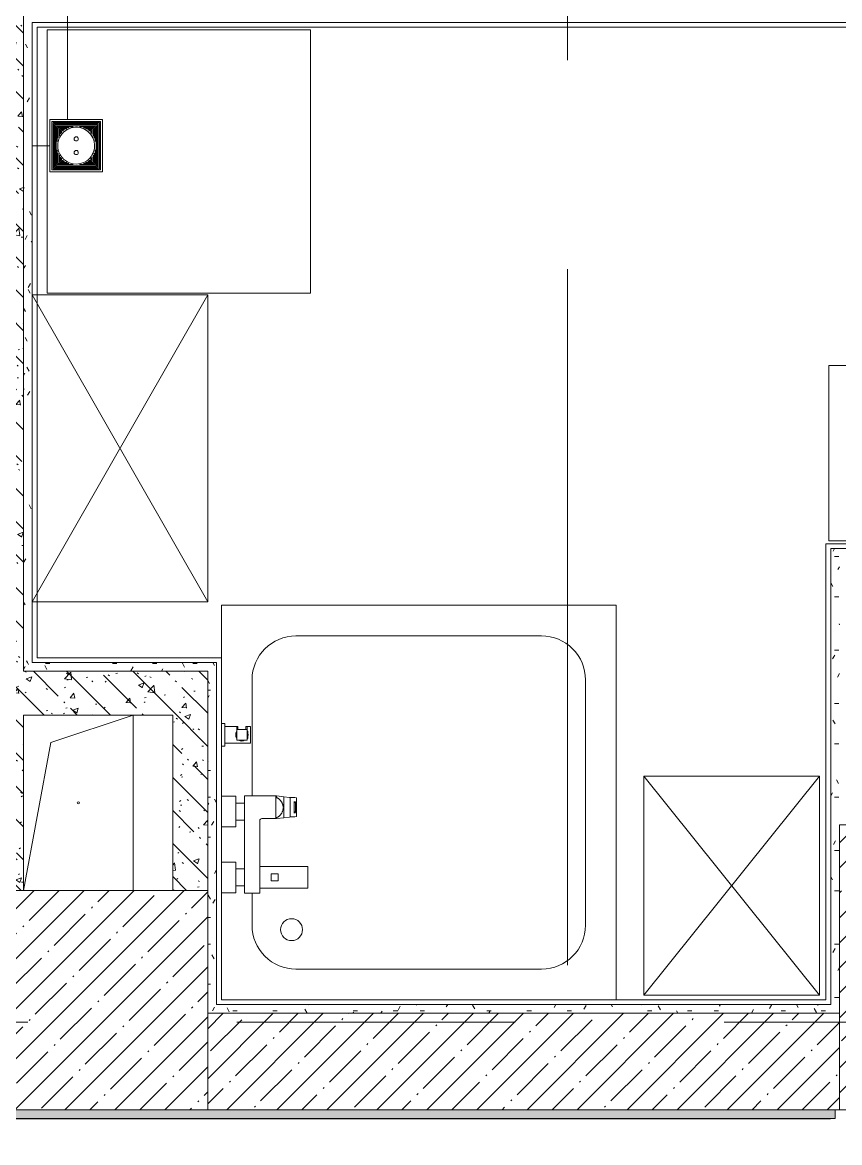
# Model space of a CAD drawing. Header units: millimetres. Extents: x 35881 to 234190, y -8553 to 29063.
# Drawn here: x 73617 to 75480, y 10825 to 13380 of the extents above; entities that cross this region are included whole.
import ezdxf

# ---------------------------------------------------------------- set-up
doc = ezdxf.new("R2010")
doc.units = ezdxf.units.MM
doc.linetypes.add('Осевая', pattern=[3175, 635, -476.25, 1587.5, -476.25])
for name, color, linetype, lineweight in [('A-DETL-GENF', 7, 'Continuous', 9), ('A-GENM', 7, 'Continuous', 9), ('A-WALL', 7, 'Continuous', 9), ('E-ELEC-FIXT-IDEN', 7, 'Continuous', 9), ('I-WALL', 7, 'Continuous', 9), ('P-SANR-FIXT', 7, 'Continuous', 9), ('S-COLS', 7, 'Continuous', 9), ('Оси-2', 7, 'Осевая', 9), ('Электрические приборы', 7, 'Continuous', 9)]:
    doc.layers.add(name, color=color, linetype=linetype, lineweight=lineweight)
for name, color, linetype, lineweight, true_color in [('A-WALL-1', 7, 'Continuous', 9, 0x3c3c3c), ('A-WALL-FNSH-1', 7, 'Continuous', 9, 0x3c3c3c), ('I-FURN-1', 7, 'Continuous', 9, 0xf0f0f0), ('Оси розеток', 7, 'Continuous', 9, 0xff1e23)]:
    doc.layers.add(name, color=color, linetype=linetype, lineweight=lineweight, true_color=true_color)
pattern_1 = [(135, (0, 0), (-75.43415, -75.43415), [106.68, -17.78, 3.556, -17.78]), (135, (0, 75.39), (-75.43415, -75.43415), []), (50, (0, 0), (127.52922, -11.15758), [13.335, -146.685]), (355, (0, 0), (-24.66966, 133.74002), [10.668, -117.348]), (100.451, (10.63, -0.93), (102.85973, 122.58178), [11.333, -124.663]), (46.184, (0, 35.56), (189.75516, -29.43036), [20.002, -220.027]), (96.636, (15.81, 33.1), (166.1822, 173.1996), [17, -186.995]), (351.184, (0, 35.56), (166.18393, 173.19757), [16.002, -176.022]), (21, (17.78, 26.67), (106.13027, -71.58603), [13.335, -146.685]), (326, (17.78, 26.67), (43.26188, 128.93175), [10.668, -117.348]), (71.451, (26.62, 20.7), (149.39198, 57.34505), [11.333, -124.663]), (37.5, (0, 0), (2.162228, 59.188357), [3.353, -112.573, 3.353, -115.773, -117.792]), (37.5, (0, 0), (2.162228, 59.188357), [-235.052, 3.353, -114.44]), (7.5, (0, 0), (46.773857, 70.12615), [3.353, -64.567, 3.353, -109.906, -44.894]), (7.5, (0, 0), (46.773857, 70.12615), [-181.178, 3.353, -41.542]), (327.5, (-39.65, 0), (94.91367, -4.010093), [3.353, -41.097, 3.353, -135.331, -184.023]), (327.5, (-39.65, 0), (94.91367, -4.010093), [-183.134, 3.353, -180.67]), (317.5, (-57.43, 0), (103.69057, 17.79882), [3.353, -54.432, 3.353, -88.748, -130.683]), (317.5, (-57.43, 0), (103.69057, 17.79882), [-149.885, 3.353, -127.33])]
pattern_2 = [(0, (0, 0), (121.92, 30.48), [10.058, -81.382, 10.058, -81.382, -487.68]), (0, (0, 0), (121.92, 30.48), [-182.88, 10.058, -172.822, 10.058, -81.382, -213.36]), (0, (0, 0), (121.92, 30.48), [-457.2, 10.058, -50.902, 10.058, -142.342]), (120, (45.72, 15.24), (-87.356454, 90.345817), [10.058, -81.382, 10.058, -81.382, -487.68]), (120, (45.72, 15.24), (-87.356454, 90.345817), [-182.88, 10.058, -172.822, 10.058, -81.382, -213.36]), (120, (45.72, 15.24), (-87.356454, 90.345817), [-457.2, 10.058, -50.902, 10.058, -142.342]), (240, (60.96, 76.2), (-34.563546, -120.825817), [10.058, -81.382, 10.058, -81.382, -487.68]), (240, (60.96, 76.2), (-34.563546, -120.825817), [-182.88, 10.058, -172.822, 10.058, -81.382, -213.36]), (240, (60.96, 76.2), (-34.563546, -120.825817), [-457.2, 10.058, -50.902, 10.058, -142.342])]

# ---------------------------------------------------------------- blocks, each defined once
blk = doc.blocks.new('SND_Aquanet_Душевой поддон_HX108_Квадратный_С опорами_Сантехкомплект__$ - 900х900-V25-План размещения напольных электротехнических лючков и розеток 1 этажа в осях 12-23')
at = {"layer": 'P-SANR-FIXT'}
for p, q in [((450, 450), (330.3, 450)), ((450, -450), (450, 450)), ((-280, 380), (-206.7, 380)), ((15.3, 380), (280, 380)), ((-380, -280), (-380, 280)), ((380, 280), (380, -280)), ((280, -380), (-280, -380)), ((-449.7, -450), (450, -450))]:
    blk.add_line(p, q, dxfattribs=at)
for centre, radius, start, end in [((-280, 280), 100, 90, 180), ((280, 280), 100, 0, 90), ((-290, 290), 25, 90, 270), ((-290, 290), 25, 270, 90), ((-280, -280), 100, 180, 270), ((280, -280), 100, 270, 0)]:
    blk.add_arc(centre, radius, start, end, dxfattribs=at)
blk = doc.blocks.new('BSC_Колонна _Прямоугольная - 650х500-23287315-План размещения напольных электротехнических лючков и розеток 1 этажа в осях 12-23')
at = {"layer": 'S-COLS'}
h = blk.add_hatch(dxfattribs=at)
h.set_pattern_fill('FP_36', color=256, style=0, pattern_type=2)
h.set_pattern_definition([(135, (11225, -75730), (-57.02463, -57.02463), []), (135, (11225, -75672.975), (-57.02463, -57.02463), [100.806, -20.161, 3.353, -16.808])])
h.paths.add_polyline_path([(325, -7.5), (325, 250), (-325, 250), (-325, -250), (325, -250)])
for p, q in [((325, 250), (-325, 250)), ((-325, 250), (-325, -250)), ((325, -250), (325, 250)), ((-325, -250), (325, -250))]:
    blk.add_line(p, q, dxfattribs=at)
blk = doc.blocks.new('BSC_Колонна _Прямоугольная - 500х500-V26-План размещения напольных электротехнических лючков и розеток 1 этажа в осях 12-23')
at = {"layer": 'S-COLS'}
h = blk.add_hatch(dxfattribs=at)
h.set_pattern_fill('FP_37', color=256, style=0, pattern_type=2)
h.set_pattern_definition([(45, (-73790, -11150), (-57.02463, 57.02463), []), (45, (-73732.975, -11150), (-57.02463, 57.02463), [100.806, -20.161, 3.353, -16.808])])
h.paths.add_polyline_path([(-250, -250), (250, -250), (250, 250), (-250, 250), (-250, 30.8)])
for p, q in [((250, 250), (-250, 250)), ((-250, 250), (-250, -250)), ((250, -250), (250, 250)), ((-250, -250), (250, -250))]:
    blk.add_line(p, q, dxfattribs=at)
blk = doc.blocks.new('GM_Отверстие прямоугольное _в плите_ - Отверстие-23875750-План размещения напольных электротехнических лючков и розеток 1 этажа в осях 12-23')
at = {"layer": 'A-GENM'}
for p, q in [((-62.5, 137.5), (125, 200)), ((125, 200), (125, -200)), ((125, -200), (125, 200)), ((-125, -200), (-62.5, 137.5))]:
    blk.add_line(p, q, dxfattribs=at)
for start, end in [(360, 180), (180, 360)]:
    blk.add_arc((0, 0), 2.5, start, end, dxfattribs=at)
blk = doc.blocks.new('Блок Розеток и Выключателей - Блок Розеток и Выключателей_SK1-27368978-План размещения напольных электротехнических лючков и розеток 1 этажа в осях 12-23')
at = {"layer": 'A-DETL-GENF'}
for p, q in [((-60, -40), (60, -40)), ((-60, -160), (-60, -40)), ((-55.2, -44.8), (-55.2, -155.2)), ((55.2, -44.8), (-55.2, -44.8)), ((-52.8, -47.2), (-52.8, -152.8)), ((52.8, -47.2), (-52.8, -47.2)), ((50.4, -49.6), (-50.4, -49.6)), ((-50.4, -49.6), (-50.4, -150.4)), ((50.4, -49.6), (50.4, -150.4)), ((52.8, -47.2), (52.8, -152.8)), ((55.2, -44.8), (55.2, -155.2)), ((60, -40), (60, -160)), ((48, -52), (-48, -52)), ((-48, -52), (-48, -148)), ((45.6, -54.4), (-45.6, -54.4)), ((-45.6, -54.4), (-45.6, -145.6)), ((-9.6, -56.8), (-43.2, -56.8)), ((-43.2, -56.8), (-43.2, -92.8)), ((-16.8, -59.2), (-40.8, -59.2)), ((-40.8, -59.2), (-40.8, -83.2)), ((-21.6, -61.6), (-38.4, -61.6)), ((-38.4, -61.6), (-38.4, -78.4)), ((-26.4, -64), (-36, -64)), ((-36, -64), (-36, -73.6)), ((-28.8, -66.4), (-33.6, -66.4)), ((-33.6, -66.4), (-33.6, -71.2)), ((9.6, -56.8), (43.2, -56.8)), ((16.8, -59.2), (40.8, -59.2)), ((21.6, -61.6), (38.4, -61.6)), ((26.4, -64), (36, -64)), ((28.8, -66.4), (33.6, -66.4)), ((33.6, -66.4), (33.6, -71.2)), ((36, -64), (36, -73.6)), ((38.4, -61.6), (38.4, -78.4)), ((40.8, -59.2), (40.8, -83.2)), ((43.2, -56.8), (43.2, -92.8)), ((45.6, -54.4), (45.6, -145.6)), ((48, -52), (48, -148)), ((-43.2, -143.2), (-43.2, -107.2)), ((-40.8, -140.8), (-40.8, -116.8)), ((-38.4, -138.4), (-38.4, -121.6)), ((-36, -136), (-36, -126.4)), ((36, -136), (36, -126.4)), ((38.4, -138.4), (38.4, -121.6)), ((40.8, -140.8), (40.8, -116.8)), ((43.2, -143.2), (43.2, -107.2)), ((52.8, -152.8), (-52.8, -152.8)), ((50.4, -150.4), (-50.4, -150.4)), ((48, -148), (-48, -148)), ((45.6, -145.6), (-45.6, -145.6)), ((-9.6, -143.2), (-43.2, -143.2)), ((-16.8, -140.8), (-40.8, -140.8)), ((-21.6, -138.4), (-38.4, -138.4)), ((-26.4, -136), (-36, -136)), ((-33.6, -133.6), (-33.6, -128.8)), ((-28.8, -133.6), (-33.6, -133.6)), ((9.6, -143.2), (43.2, -143.2)), ((16.8, -140.8), (40.8, -140.8)), ((21.6, -138.4), (38.4, -138.4)), ((26.4, -136), (36, -136)), ((28.8, -133.6), (33.6, -133.6)), ((33.6, -133.6), (33.6, -128.8)), ((60, -160), (-60, -160)), ((55.2, -155.2), (-55.2, -155.2))]:
    blk.add_line(p, q, dxfattribs=at)
blk.add_circle((15.6, -100), 4.8, dxfattribs=at)
for centre, radius, start, end in [((0, -100), 42, 144, 180), ((0, -100), 42, 36, 144), ((0, -100), 42, 288, 36), ((0, -100), 42, 180, 288), ((-15.6, -100), 4.8, 90, 180), ((-15.6, -100), 4.8, 180, 90)]:
    blk.add_arc(centre, radius, start, end, dxfattribs=at)
at = {"layer": 'Оси розеток'}
for p, q in [((0, 0), (0, -34.1)), ((0, -34.1), (0, -40))]:
    blk.add_line(p, q, dxfattribs=at)
blk = doc.blocks.new('Шкаф параметрический - 1_165-V190-План размещения напольных электротехнических лючков и розеток 1 этажа в осях 12-23')
at = {"layer": 'I-FURN-1'}
for p, q in [((0, 0), (500, 400)), ((0, 400), (500, 0)), ((500, 400), (0, 400)), ((0, 400), (0, 0)), ((0, 0), (0, 400)), ((0, 400), (500, 400)), ((500, 0), (500, 400)), ((500, 400), (500, 0)), ((0, 0), (500, 0)), ((500, 0), (0, 0))]:
    blk.add_line(p, q, dxfattribs=at)
blk = doc.blocks.new('Шкаф параметрический - 1_185а-25647047-План размещения напольных электротехнических лючков и розеток 1 этажа в осях 12-23')
at = {"layer": 'I-FURN-1'}
for p, q in [((0, 0), (700, 400)), ((0, 400), (700, 0)), ((700, 400), (0, 400)), ((0, 400), (0, 0)), ((0, 11), (0, 400)), ((0, 400), (700, 400)), ((700, 0), (700, 400)), ((700, 400), (700, 11)), ((0, 0), (700, 0))]:
    blk.add_line(p, q, dxfattribs=at)
blk = doc.blocks.new('Холодильник встроенный 1180 мм - 6_14-25647170-План размещения напольных электротехнических лючков и розеток 1 этажа в осях 12-23')
at = {"layer": 'I-FURN-1'}
for p, q in [((305.1, 329.9), (-294.9, 329.9)), ((-294.9, 329.9), (-294.9, -270.1)), ((-294.9, -270.1), (-294.9, 329.9)), ((-294.9, 329.9), (305.1, 329.9)), ((305.1, -270.1), (305.1, 329.9)), ((305.1, 329.9), (305.1, -270.1)), ((-294.9, -270.1), (305.1, -270.1)), ((305.1, -270.1), (-294.9, -270.1))]:
    blk.add_line(p, q, dxfattribs=at)
blk = doc.blocks.new('Стол базовый прямоугольный - 1_77-25647262-План размещения напольных электротехнических лючков и розеток 1 этажа в осях 12-23')
at = {"layer": 'I-FURN-1'}
for p, q in [((-300, 200), (300, 200)), ((-300, -200), (-300, 200)), ((300, 200), (300, -200)), ((300, -200), (-300, -200))]:
    blk.add_line(p, q, dxfattribs=at)
blk = doc.blocks.new('Смеситель для ванны с душевым гарнитуром - Смеситель для ванны с душевым гарнитуром-30756537-План размещения напольных электротехнических лючков и розеток 1 этажа в осях 12-23')
at = {"layer": 'P-SANR-FIXT'}
for p, q in [((74079, 11781), (74071, 11781)), ((74079, 11779.4), (74079, 11781)), ((74079, 11781), (74079, 11779.4)), ((74079, 11779.4), (74079, 11730.6)), ((74106.3, 11774.2), (74079, 11774.2)), ((74129.8, 11767), (74105.8, 11767)), ((74105.8, 11767), (74105.8, 11743)), ((74108.3, 11774.2), (74106.3, 11774.2)), ((74106.3, 11774.2), (74106.3, 11767)), ((74106.3, 11767), (74106.3, 11774.2)), ((74108.8, 11767), (74108.8, 11773.7)), ((74126.8, 11773.7), (74126.8, 11767)), ((74129.5, 11774.2), (74127.3, 11774.2)), ((74129.5, 11767), (74129.5, 11774.2)), ((74137, 11774.2), (74129.5, 11774.2)), ((74129.5, 11774.2), (74129.5, 11767)), ((74129.8, 11743), (74129.8, 11767)), ((74131.3, 11763.4), (74129.8, 11763.4)), ((74131.3, 11763.4), (74129.8, 11763.4)), ((74131.3, 11763.4), (74129.8, 11763.4)), ((74131.3, 11763.4), (74129.8, 11763.4)), ((74131.3, 11763.4), (74129.8, 11763.4)), ((74131.3, 11763.4), (74129.8, 11763.4)), ((74131.3, 11763.4), (74129.8, 11763.4)), ((74131.3, 11763.4), (74129.8, 11763.4)), ((74129.8, 11760.2), (74131.3, 11760.2)), ((74129.8, 11760.2), (74131.3, 11760.2)), ((74129.8, 11760.2), (74131.3, 11760.2)), ((74129.8, 11760.2), (74131.3, 11760.2)), ((74129.8, 11760.2), (74131.3, 11760.2)), ((74129.8, 11760.2), (74131.3, 11760.2)), ((74129.8, 11760.2), (74131.3, 11760.2)), ((74129.8, 11760.2), (74131.3, 11760.2)), ((74131.3, 11758.9), (74129.8, 11758.9)), ((74131.3, 11758.9), (74129.8, 11758.9)), ((74131.3, 11758.9), (74129.8, 11758.9)), ((74131.3, 11758.9), (74129.8, 11758.9)), ((74131.3, 11758.9), (74129.8, 11758.9)), ((74131.3, 11758.9), (74129.8, 11758.9)), ((74131.3, 11758.9), (74129.8, 11758.9)), ((74131.3, 11758.9), (74129.8, 11758.9)), ((74129.8, 11755.6), (74131.3, 11755.6)), ((74129.8, 11755.6), (74131.3, 11755.6)), ((74129.8, 11755.6), (74131.3, 11755.6)), ((74129.8, 11755.6), (74131.3, 11755.6)), ((74129.8, 11755.6), (74131.3, 11755.6)), ((74129.8, 11755.6), (74131.3, 11755.6)), ((74129.8, 11755.6), (74131.3, 11755.6)), ((74129.8, 11755.6), (74131.3, 11755.6)), ((74131.3, 11754.4), (74129.8, 11754.4)), ((74131.3, 11754.4), (74129.8, 11754.4)), ((74131.3, 11754.4), (74129.8, 11754.4)), ((74131.3, 11754.4), (74129.8, 11754.4)), ((74131.3, 11754.4), (74129.8, 11754.4)), ((74131.3, 11754.4), (74129.8, 11754.4)), ((74131.3, 11754.4), (74129.8, 11754.4)), ((74131.3, 11754.4), (74129.8, 11754.4)), ((74131.3, 11763.4), (74131.3, 11760.2)), ((74131.3, 11760.2), (74131.3, 11763.4)), ((74131.3, 11763.4), (74131.3, 11760.2)), ((74131.3, 11760.2), (74131.3, 11763.4)), ((74131.3, 11763.4), (74131.3, 11760.2)), ((74131.3, 11760.2), (74131.3, 11763.4)), ((74131.3, 11763.4), (74131.3, 11760.2)), ((74131.3, 11760.2), (74131.3, 11763.4)), ((74131.3, 11763.4), (74131.3, 11760.2)), ((74131.3, 11760.2), (74131.3, 11763.4)), ((74131.3, 11763.4), (74131.3, 11760.2)), ((74131.3, 11760.2), (74131.3, 11763.4)), ((74131.3, 11763.4), (74131.3, 11760.2)), ((74131.3, 11760.2), (74131.3, 11763.4)), ((74131.3, 11763.4), (74131.3, 11760.2)), ((74131.3, 11760.2), (74131.3, 11763.4)), ((74131.3, 11758.9), (74131.3, 11755.6)), ((74131.3, 11755.6), (74131.3, 11758.9)), ((74131.3, 11758.9), (74131.3, 11755.6)), ((74131.3, 11755.6), (74131.3, 11758.9)), ((74131.3, 11758.9), (74131.3, 11755.6)), ((74131.3, 11755.6), (74131.3, 11758.9)), ((74131.3, 11758.9), (74131.3, 11755.6)), ((74131.3, 11755.6), (74131.3, 11758.9)), ((74131.3, 11758.9), (74131.3, 11755.6)), ((74131.3, 11755.6), (74131.3, 11758.9)), ((74131.3, 11758.9), (74131.3, 11755.6)), ((74131.3, 11755.6), (74131.3, 11758.9)), ((74131.3, 11758.9), (74131.3, 11755.6)), ((74131.3, 11755.6), (74131.3, 11758.9)), ((74131.3, 11758.9), (74131.3, 11755.6)), ((74131.3, 11755.6), (74131.3, 11758.9)), ((74131.3, 11754.4), (74131.3, 11751.1)), ((74131.3, 11751.1), (74131.3, 11754.4)), ((74131.3, 11754.4), (74131.3, 11751.1)), ((74131.3, 11751.1), (74131.3, 11754.4)), ((74131.3, 11754.4), (74131.3, 11751.1)), ((74131.3, 11751.1), (74131.3, 11754.4)), ((74131.3, 11754.4), (74131.3, 11751.1)), ((74131.3, 11751.1), (74131.3, 11754.4)), ((74131.3, 11754.4), (74131.3, 11751.1)), ((74131.3, 11751.1), (74131.3, 11754.4)), ((74131.3, 11754.4), (74131.3, 11751.1)), ((74131.3, 11751.1), (74131.3, 11754.4)), ((74131.3, 11754.4), (74131.3, 11751.1)), ((74131.3, 11751.1), (74131.3, 11754.4)), ((74131.3, 11754.4), (74131.3, 11751.1)), ((74131.3, 11751.1), (74131.3, 11754.4)), ((74137, 11735.7), (74137, 11774.2)), ((74071, 11729), (74079, 11729)), ((74079, 11735.7), (74137, 11735.7)), ((74079, 11730.6), (74079, 11729)), ((74079, 11729), (74079, 11730.6)), ((74105.8, 11743), (74129.8, 11743)), ((74129.8, 11751.1), (74131.3, 11751.1)), ((74129.8, 11751.1), (74131.3, 11751.1)), ((74129.8, 11751.1), (74131.3, 11751.1)), ((74129.8, 11751.1), (74131.3, 11751.1)), ((74129.8, 11751.1), (74131.3, 11751.1)), ((74129.8, 11751.1), (74131.3, 11751.1)), ((74129.8, 11751.1), (74131.3, 11751.1)), ((74129.8, 11751.1), (74131.3, 11751.1)), ((74131.3, 11749.8), (74129.8, 11749.8)), ((74131.3, 11749.8), (74129.8, 11749.8)), ((74131.3, 11749.8), (74129.8, 11749.8)), ((74131.3, 11749.8), (74129.8, 11749.8)), ((74131.3, 11749.8), (74129.8, 11749.8)), ((74131.3, 11749.8), (74129.8, 11749.8)), ((74131.3, 11749.8), (74129.8, 11749.8)), ((74131.3, 11749.8), (74129.8, 11749.8)), ((74129.8, 11746.6), (74131.3, 11746.6)), ((74129.8, 11746.6), (74131.3, 11746.6)), ((74129.8, 11746.6), (74131.3, 11746.6)), ((74129.8, 11746.6), (74131.3, 11746.6)), ((74129.8, 11746.6), (74131.3, 11746.6)), ((74129.8, 11746.6), (74131.3, 11746.6)), ((74129.8, 11746.6), (74131.3, 11746.6)), ((74129.8, 11746.6), (74131.3, 11746.6)), ((74131.3, 11749.8), (74131.3, 11746.6)), ((74131.3, 11746.6), (74131.3, 11749.8)), ((74131.3, 11749.8), (74131.3, 11746.6)), ((74131.3, 11746.6), (74131.3, 11749.8)), ((74131.3, 11749.8), (74131.3, 11746.6)), ((74131.3, 11746.6), (74131.3, 11749.8)), ((74131.3, 11749.8), (74131.3, 11746.6)), ((74131.3, 11746.6), (74131.3, 11749.8)), ((74131.3, 11749.8), (74131.3, 11746.6)), ((74131.3, 11746.6), (74131.3, 11749.8)), ((74131.3, 11749.8), (74131.3, 11746.6)), ((74131.3, 11746.6), (74131.3, 11749.8)), ((74131.3, 11749.8), (74131.3, 11746.6)), ((74131.3, 11746.6), (74131.3, 11749.8)), ((74131.3, 11749.8), (74131.3, 11746.6)), ((74131.3, 11746.6), (74131.3, 11749.8)), ((74104, 11615), (74071, 11615)), ((74104, 11615), (74071, 11615)), ((74104, 11615), (74104, 11545)), ((74104, 11615), (74104, 11545)), ((74123.3, 11615), (74123.3, 11395)), ((74123.3, 11615), (74123.3, 11395)), ((74193.8, 11616), (74124.3, 11616)), ((74193.8, 11616), (74124.3, 11616)), ((74194.8, 11565), (74194.8, 11615)), ((74194.8, 11565), (74194.8, 11615)), ((74196.6, 11615.9), (74197.4, 11615.9)), ((74196.6, 11615.9), (74196.6, 11611)), ((74213, 11614), (74197.4, 11615.9)), ((74213, 11566), (74213, 11614)), ((74225.9, 11612.4), (74213, 11614)), ((74227.4, 11612.2), (74225.9, 11612.4)), ((74227.4, 11567.8), (74227.4, 11612.2)), ((74229.8, 11611.9), (74227.4, 11612.2)), ((74238.6, 11612), (74229.8, 11612)), ((74237.5, 11602.5), (74235.9, 11602.5)), ((74237.5, 11602.5), (74236, 11602.5)), ((74237.2, 11579.6), (74237.2, 11600.4)), ((74240.2, 11600.4), (74237.2, 11600.4)), ((74237.5, 11602.5), (74239.9, 11602.5)), ((74238.1, 11600.4), (74238.1, 11602.5)), ((74242.1, 11611.5), (74238.6, 11612)), ((74240.2, 11600.4), (74240.2, 11579.6)), ((74242.1, 11611.5), (74242.1, 11568.5)), ((74123.3, 11599.2), (74104, 11599.2)), ((74237.5, 11577.5), (74235.9, 11577.5)), ((74236, 11577.5), (74237.5, 11577.5)), ((74240.2, 11579.6), (74237.2, 11579.6)), ((74239.9, 11577.5), (74237.5, 11577.5)), ((74238.1, 11577.5), (74238.1, 11579.6)), ((74104, 11560.7), (74123.3, 11560.7)), ((74158.3, 11395), (74158.3, 11559)), ((74158.3, 11395), (74158.3, 11559)), ((74163.3, 11564), (74193.8, 11564)), ((74163.3, 11564), (74193.8, 11564)), ((74196.6, 11567.5), (74196.6, 11564.1)), ((74197.4, 11564.1), (74196.6, 11564.1)), ((74197.4, 11564.1), (74213, 11566)), ((74213, 11566), (74225.9, 11567.6)), ((74225.9, 11567.6), (74227.4, 11567.8)), ((74227.4, 11567.8), (74229.8, 11568)), ((74229.8, 11568), (74238.6, 11568)), ((74238.6, 11568), (74242.1, 11568.5)), ((74071, 11545), (74104, 11545)), ((74071, 11545), (74104, 11545)), ((74104, 11465), (74071, 11465)), ((74104, 11465), (74071, 11465)), ((74104, 11465), (74104, 11395)), ((74104, 11465), (74104, 11395)), ((74123.3, 11449.2), (74104, 11449.2)), ((74267.8, 11455), (74158.3, 11455)), ((74268.3, 11405.5), (74268.3, 11454.5)), ((74200.3, 11438), (74184.3, 11438)), ((74184.3, 11437.5), (74184.3, 11438)), ((74184.3, 11438), (74184.3, 11437.5)), ((74184.3, 11422.5), (74184.3, 11437.5)), ((74184.3, 11422.5), (74184.3, 11422)), ((74184.3, 11422), (74184.3, 11422.5)), ((74184.3, 11422), (74200.3, 11422)), ((74200.3, 11437.5), (74200.3, 11438)), ((74200.3, 11438), (74200.3, 11437.5)), ((74200.3, 11437.5), (74200.3, 11422.5)), ((74200.3, 11422.5), (74200.3, 11422)), ((74200.3, 11422), (74200.3, 11422.5)), ((74104, 11410.7), (74123.3, 11410.7)), ((74158.3, 11405), (74267.8, 11405)), ((74071, 11395), (74104, 11395)), ((74071, 11395), (74104, 11395)), ((74124.3, 11394), (74157.3, 11394)), ((74124.3, 11394), (74157.3, 11394))]:
    blk.add_line(p, q, dxfattribs=at)
at = {"layer": 'P-SANR-FIXT', "flags": 128}
for points in [[(74194.8, 11612.7), (74195.7, 11612.3), (74196.7, 11611.9), (74197.6, 11611.5), (74198.5, 11611.1), (74199.3, 11610.6), (74200.2, 11610), (74201, 11609.5), (74201.8, 11608.9), (74202.6, 11608.3), (74203.4, 11607.6), (74204.1, 11606.9), (74204.8, 11606.2), (74205.5, 11605.5), (74206.1, 11604.7), (74206.7, 11603.9), (74207.3, 11603.1), (74207.9, 11602.3), (74208.4, 11601.4), (74208.9, 11600.6), (74209.3, 11599.7), (74209.7, 11598.8), (74210.1, 11597.8), (74210.4, 11596.9), (74210.7, 11595.9), (74211, 11595), (74211.2, 11594), (74211.4, 11593), (74211.5, 11592), (74211.6, 11591), (74211.7, 11590), (74211.7, 11589)], [(74237.2, 11600.4), (74237.2, 11600.8), (74237.2, 11601.3), (74237.3, 11601.7), (74237.3, 11602), (74237.3, 11602.3), (74237.4, 11602.4), (74237.5, 11602.5)], [(74240, 11602.4), (74240, 11602.3), (74240.1, 11602), (74240.1, 11601.7), (74240.2, 11601.3), (74240.2, 11600.8), (74240.2, 11600.4)], [(74211.7, 11588), (74211.6, 11587), (74211.5, 11586), (74211.4, 11585), (74211.2, 11584), (74211, 11583.1), (74210.7, 11582.1), (74210.4, 11581.1), (74210.1, 11580.2), (74209.7, 11579.3), (74209.3, 11578.4), (74208.9, 11577.5), (74208.4, 11576.6), (74207.9, 11575.7), (74207.3, 11574.9), (74206.8, 11574.1), (74206.1, 11573.3), (74205.5, 11572.5), (74204.8, 11571.8), (74204.1, 11571.1), (74203.4, 11570.4), (74202.6, 11569.7), (74201.8, 11569.1), (74201, 11568.5), (74200.2, 11568), (74199.4, 11567.4), (74198.5, 11567), (74197.6, 11566.5), (74196.7, 11566.1), (74195.8, 11565.7), (74194.8, 11565.4)], [(74237.5, 11577.5), (74237.4, 11577.6), (74237.3, 11577.7), (74237.3, 11578), (74237.3, 11578.3), (74237.2, 11578.7), (74237.2, 11579.1), (74237.2, 11579.6)], [(74240.2, 11579.6), (74240.2, 11579.1), (74240.2, 11578.7), (74240.1, 11578.3), (74240.1, 11578), (74240, 11577.7), (74240, 11577.6)]]:
    blk.add_lwpolyline(points, dxfattribs=at)
at = {"layer": 'P-SANR-FIXT'}
for centre, radius, start, end in [((74117.8, 11755), 14.2, 148.1524, 211.7439), ((74117.8, 11755), 14.2, 148.1524, 211.7439), ((74108.3, 11773.7), 0.5, 0, 90), ((74127.3, 11773.7), 0.5, 90, 180), ((74117.8, 11755), 14.2, 328.3082, 32.0443), ((74117.8, 11755), 14.2, 328.3082, 32.0443), ((74117.8, 11755), 14.2, 238.2631, 301.8541), ((74117.8, 11755), 14.2, 238.2631, 301.8541), ((74124.3, 11615), 1, 90, 180), ((74124.3, 11615), 1, 90, 180), ((74193.8, 11615), 1, 0, 90), ((74193.8, 11615), 1, 0, 90), ((74163.3, 11559), 5, 90, 180), ((74163.3, 11559), 5, 90, 180), ((74193.8, 11565), 1, 270, 0), ((74193.8, 11565), 1, 270, 0), ((74267.8, 11454.5), 0.5, 0, 90), ((74267.8, 11405.5), 0.5, 270, 0), ((74124.3, 11395), 1, 180, 270), ((74124.3, 11395), 1, 180, 270), ((74157.3, 11395), 1, 270, 0), ((74157.3, 11395), 1, 270, 0)]:
    blk.add_arc(centre, radius, start, end, dxfattribs=at)

msp = doc.modelspace()

# ---------------------------------------------------------------- hatches: boundary and pattern name
at = {"layer": 'I-WALL'}
h = msp.add_hatch(dxfattribs=at)
h.set_pattern_fill('FP_22', color=256, style=0, pattern_type=2)
h.set_pattern_definition(pattern_1)
h.paths.add_polyline_path([(73570, 11400), (73620, 11400), (73620, 13400), (73540, 13400), (73540, 11400)])
h = msp.add_hatch(dxfattribs=at)
h.set_pattern_fill('FP_58', color=256, style=0, pattern_type=2)
h.set_pattern_definition(pattern_2)
h.paths.add_polyline_path([(73620, 11920), (73640, 11920), (73640, 13400), (73620, 13400), (73620, 12398.6)])
h = msp.add_hatch(dxfattribs=at)
h.set_pattern_fill('FP_58', color=256, style=0, pattern_type=2)
h.set_pattern_definition(pattern_2)
h.paths.add_polyline_path([(77159.8, 12160), (77159.8, 12180), (75460, 12180), (75460, 12160), (76813.6, 12160)])
h = msp.add_hatch(dxfattribs=at)
h.set_pattern_fill('FP_58', color=256, style=0, pattern_type=2)
h.set_pattern_definition(pattern_2)
h.paths.add_polyline_path([(75460, 11140), (75480, 11140), (75480, 12160), (75460, 12160), (75460, 11151)])
h = msp.add_hatch(dxfattribs=at)
h.set_pattern_fill('FP_58', color=256, style=0, pattern_type=2)
h.set_pattern_definition(pattern_2)
h.paths.add_polyline_path([(74040, 11900), (74040, 11920), (73620, 11920), (73620, 11900), (73904, 11900)])
h = msp.add_hatch(dxfattribs=at)
h.set_pattern_fill('FP_58', color=256, style=0, pattern_type=2)
h.set_pattern_definition(pattern_2)
h.paths.add_polyline_path([(74060, 11140), (74060, 11920), (74040, 11920), (74040, 11140)])
h = msp.add_hatch(dxfattribs=at)
h.set_pattern_fill('FP_22', color=256, style=0, pattern_type=2)
h.set_pattern_definition(pattern_1)
h.paths.add_polyline_path([(73620, 11800), (73960, 11800), (73960, 11900), (73620, 11900)])
h = msp.add_hatch(dxfattribs=at)
h.set_pattern_fill('FP_22', color=256, style=0, pattern_type=2)
h.set_pattern_definition(pattern_1)
h.paths.add_polyline_path([(73960, 11400), (74040, 11400), (74040, 11900), (73960, 11900), (73960, 11485.2)])
h = msp.add_hatch(dxfattribs=at)
h.set_pattern_fill('FP_58', color=256, style=0, pattern_type=2)
h.set_pattern_definition(pattern_2)
h.paths.add_polyline_path([(75358.8, 11120), (75480, 11120), (75480, 11140), (74040, 11140), (74040, 11120), (74631.4, 11120)])
h = msp.add_hatch(dxfattribs=at)
h.set_pattern_fill('FP_1', color=256, style=0, pattern_type=2)
h.set_pattern_definition([(45, (0, 0), (-57.02463, 57.02463), []), (45, (57.025, 0), (-57.02463, 57.02463), [100.806, -20.161, 3.353, -16.808])])
h.paths.add_polyline_path([(75480, 10900), (75480, 11120), (74040, 11120), (74040, 10900), (75358.8, 10900)])
h = msp.add_hatch(dxfattribs=at)
h.set_pattern_fill('FP_58', color=256, style=0, pattern_type=2)
h.set_pattern_definition(pattern_2)
h.paths.add_polyline_path([(75358.8, 10880), (75470, 10880), (75470, 10900), (72929.8, 10900), (72929.8, 10880), (74631.4, 10880)])
h.paths.add_polyline_path([(71979.8, 10880), (71979.8, 10900), (69618.8, 10900), (69618.8, 10880), (71721.8, 10880)])
h.paths.add_polyline_path([(68668.8, 10880), (68668.8, 10900), (62160, 10900), (62160, 10880), (67357.5, 10880)])
h.paths.add_polyline_path([(61960, 10880), (61960, 10900), (61940, 10900), (61940, 10880)])

# ---------------------------------------------------------------- linework, layer by layer
at = {"layer": 'A-WALL'}
for p, q in [((77159.8, 13380), (73640, 13380)), ((73640, 13380), (73640, 11920)), ((77159.8, 12180), (75460, 12180)), ((75460, 11140), (75460, 12180)), ((73640, 11920), (74040, 11920)), ((74060, 11140), (74060, 11920)), ((74060, 11140), (75460, 11140))]:
    msp.add_line(p, q, dxfattribs=at)
at = {"layer": 'A-WALL-1'}
for p, q in [((73620, 13400), (73620, 11900)), ((74040, 11900), (73620, 11900)), ((74040, 11400), (74040, 11900)), ((73620, 11400), (73620, 11800)), ((73620, 11800), (73960, 11800)), ((73960, 11800), (73960, 11400)), ((75480, 11120), (74040, 11120)), ((75480, 10900), (74040, 10900)), ((75470, 10880), (75470, 10900)), ((75459.5, 10880), (75470, 10880))]:
    msp.add_line(p, q, dxfattribs=at)
at = {"layer": 'A-WALL-FNSH-1'}
for p, q in [((73651, 13369), (77148.8, 13369)), ((73651, 11931), (73651, 13369)), ((75449, 12191), (75449, 11151)), ((77148.8, 12191), (75449, 12191)), ((74071, 11931), (73651, 11931)), ((74040, 11920), (74060, 11920)), ((74071, 11151), (74071, 11931)), ((75449, 11151), (74071, 11151)), ((75459.5, 10880), (72929.8, 10880)), ((72929.8, 10879), (75459.5, 10879)), ((75459.5, 10879), (75459.5, 10880))]:
    msp.add_line(p, q, dxfattribs=at)
at = {"layer": 'E-ELEC-FIXT-IDEN'}
msp.add_line((73720, 13158.8), (73720, 14154.2), dxfattribs=at)
at = {"layer": 'Оси-2'}
for p, q in [((74860, 593.7), (74860, 24898.1)), ((39180.8, 11100), (82200, 11100))]:
    msp.add_line(p, q, dxfattribs=at)

# ---------------------------------------------------------------- block references
at = {"layer": 'A-GENM'}
msp.add_blockref('GM_Отверстие прямоугольное _в плите_ - Отверстие-23875750-План размещения напольных электротехнических лючков и розеток 1 этажа в осях 12-23', (73745, 11600), dxfattribs=at)
at = {"layer": 'I-FURN-1'}
for name, p, rotation in [('Холодильник встроенный 1180 мм - 6_14-25647170-План размещения напольных электротехнических лючков и розеток 1 этажа в осях 12-23', (73944.2, 13067.9), 270.0000000000001), ('Шкаф параметрический - 1_185а-25647047-План размещения напольных электротехнических лючков и розеток 1 этажа в осях 12-23', (73640, 12758.5), 269.9999999999994), ('Шкаф параметрический - 1_165-V190-План размещения напольных электротехнических лючков и розеток 1 этажа в осях 12-23', (75434, 11161), 89.99999999999973)]:
    msp.add_blockref(name, p, dxfattribs=dict(at, rotation=rotation))
msp.add_blockref('Стол базовый прямоугольный - 1_77-25647262-План размещения напольных электротехнических лючков и розеток 1 этажа в осях 12-23', (75755.7, 12397.4), dxfattribs=at)
at = {"layer": 'P-SANR-FIXT', "rotation": 90.0000000000005}
msp.add_blockref('SND_Aquanet_Душевой поддон_HX108_Квадратный_С опорами_Сантехкомплект__$ - 900х900-V25-План размещения напольных электротехнических лючков и розеток 1 этажа в осях 12-23', (74520.9, 11600.7), dxfattribs=at)
at = {"layer": 'P-SANR-FIXT'}
msp.add_blockref('Смеситель для ванны с душевым гарнитуром - Смеситель для ванны с душевым гарнитуром-30756537-План размещения напольных электротехнических лючков и розеток 1 этажа в осях 12-23', (0, 0), dxfattribs=at)
at = {"layer": 'S-COLS', "rotation": 270.0000000000007}
msp.add_blockref('BSC_Колонна _Прямоугольная - 650х500-23287315-План размещения напольных электротехнических лючков и розеток 1 этажа в осях 12-23', (75730, 11225), dxfattribs=at)
at = {"layer": 'S-COLS'}
msp.add_blockref('BSC_Колонна _Прямоугольная - 500х500-V26-План размещения напольных электротехнических лючков и розеток 1 этажа в осях 12-23', (73790, 11150), dxfattribs=at)
at = {"layer": 'Электрические приборы', "rotation": 90}
msp.add_blockref('Блок Розеток и Выключателей - Блок Розеток и Выключателей_SK1-27368978-План размещения напольных электротехнических лючков и розеток 1 этажа в осях 12-23', (73640, 13098.8), dxfattribs=at)

doc.saveas('drawing.dxf')
